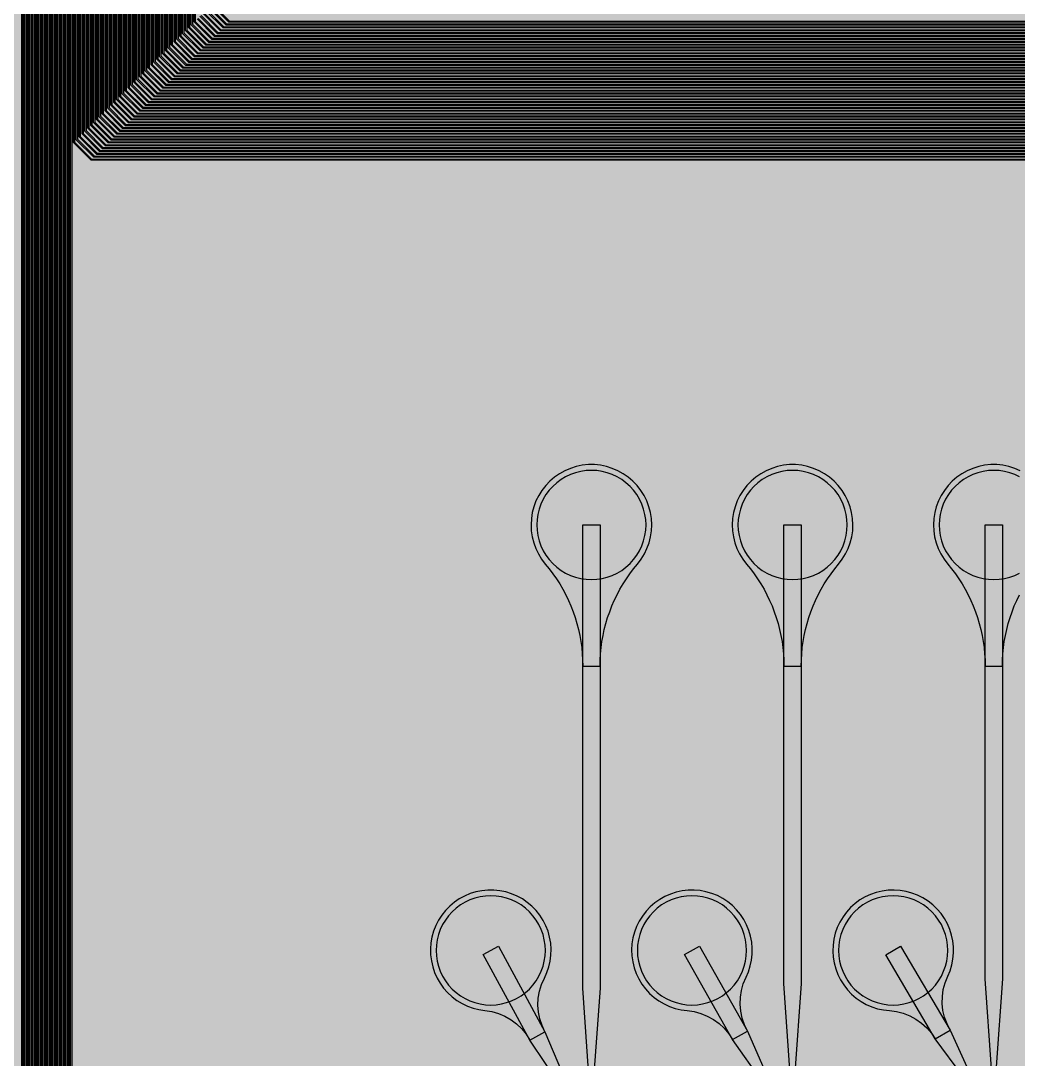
# Model space of a CAD drawing. Header units: metres. Extents: x -7220 to 10980, y -29667 to 1833.
# Drawn here: x 2750 to 4485, y -20972 to -19165 of the extents above; entities that cross this region are included whole.
import ezdxf

# ---------------------------------------------------------------- set-up
doc = ezdxf.new("R2010")
doc.units = ezdxf.units.M
for name, color, linetype in [('Metal1', 4, 'CONTINUOUS'), ('Polyimide', 7, 'CONTINUOUS'), ('Polyimide_Negative', 5, 'CONTINUOUS')]:
    doc.layers.add(name, color=color, linetype=linetype)

msp = doc.modelspace()

# ---------------------------------------------------------------- hatches: boundary and pattern name
at = {"layer": 'Polyimide'}
msp.add_hatch(color=7, dxfattribs=at).paths.add_polyline_path([(4099.4, -13861.6), (4142.6, -14152.8), (4214.2, -14438.4), (4313.4, -14715.5), (4439.2, -14981.7), (4590.6, -15234.2), (4766, -15470.7), (4963.7, -15688.8), (5181.8, -15886.5), (5418.3, -16061.9), (5670.8, -16213.3), (5936.9, -16339.1), (6214.1, -16438.3), (6499.7, -16509.9), (6790.9, -16553.1), (7085, -16567.5), (9980.4, -16567.5), (10058.8, -16571.4), (10136.4, -16582.9), (10212.6, -16601.9), (10286.5, -16628.4), (10357.5, -16662), (10424.8, -16702.3), (10487.9, -16749.1), (10546.1, -16801.8), (10598.8, -16860), (10645.6, -16923), (10685.9, -16990.4), (10719.5, -17061.4), (10745.9, -17135.3), (10765, -17211.4), (10776.5, -17289.1), (10780.4, -17367.5), (10780.4, -21957.3), (10741.6, -22012.9), (10706, -22070.6), (10673.6, -22130.1), (10644.5, -22191.4), (10618.9, -22254.2), (10596.8, -22318.2), (10578.3, -22383.5), (10563.4, -22449.6), (10552.2, -22516.5), (10544.7, -22583.8), (10541, -22651.5), (10541, -22719.3), (10544.7, -22787), (10552.2, -22854.4), (10563.4, -22921.2), (10578.3, -22987.4), (10596.8, -23052.6), (10618.9, -23116.7), (10644.5, -23179.5), (10673.6, -23240.7), (10706, -23300.3), (10741.6, -23357.9), (10780.4, -23413.5), (10780.4, -28667.5), (10776.5, -28745.9), (10765, -28823.6), (10745.9, -28899.7), (10719.5, -28973.6), (10685.9, -29044.6), (10645.6, -29112), (10598.8, -29175), (10546.1, -29233.2), (10487.9, -29285.9), (10424.8, -29332.7), (10357.5, -29373), (10286.5, -29406.6), (10212.6, -29433.1), (10136.4, -29452.1), (10058.8, -29463.6), (9980.4, -29467.5), (-6219.6, -29467.5), (-6298, -29463.6), (-6375.7, -29452.1), (-6451.9, -29433.1), (-6525.8, -29406.6), (-6596.7, -29373), (-6664.1, -29332.7), (-6727.1, -29285.9), (-6785.3, -29233.2), (-6838, -29175), (-6884.8, -29112), (-6925.2, -29044.6), (-6958.7, -28973.6), (-6985.2, -28899.7), (-7004.3, -28823.6), (-7015.8, -28745.9), (-7019.6, -28667.5), (-7019.6, -23426.3), (-6979.4, -23370.1), (-6942.3, -23311.6), (-6908.7, -23251.2), (-6878.5, -23189), (-6851.8, -23125.1), (-6828.8, -23059.9), (-6809.5, -22993.4), (-6794, -22926), (-6782.4, -22857.8), (-6774.6, -22789.1), (-6770.7, -22720), (-6770.7, -22650.8), (-6774.6, -22581.8), (-6782.4, -22513), (-6794, -22444.8), (-6809.5, -22377.4), (-6828.8, -22311), (-6851.8, -22245.7), (-6878.5, -22181.9), (-6908.7, -22119.7), (-6942.3, -22059.2), (-6979.4, -22000.8), (-7019.6, -21944.5), (-7019.6, -17367.5), (-7015.8, -17289.1), (-7004.3, -17211.4), (-6985.2, -17135.3), (-6958.7, -17061.4), (-6925.2, -16990.4), (-6884.8, -16923), (-6838, -16860), (-6785.3, -16801.8), (-6727.1, -16749.1), (-6664.1, -16702.3), (-6596.7, -16662), (-6525.8, -16628.4), (-6451.9, -16601.9), (-6375.7, -16582.9), (-6298, -16571.4), (-6219.6, -16567.5), (-3314, -16567.5), (-3019.9, -16553.1), (-2728.7, -16509.9), (-2443.1, -16438.3), (-2165.9, -16339.1), (-1899.8, -16213.3), (-1647.3, -16061.9), (-1410.8, -15886.5), (-1192.7, -15688.8), (-995, -15470.7), (-819.6, -15234.2), (-668.2, -14981.7), (-542.4, -14715.5), (-443.2, -14438.4), (-371.6, -14152.8), (-328.4, -13861.6), (-314, -13567.5), (-314, -13373.5), (-317.5, -13328.1), (-327.7, -13283.8), (-344.6, -13241.5), (-367.6, -13202.3), (-396.4, -13167), (-430.1, -13136.5), (-468, -13111.4), (-509.3, -13092.3), (-509.3, -13092.3), (-578.2, -13061.3), (-642.2, -13021.2), (-700.3, -12973), (-751.3, -12917.3), (-794.4, -12855.3), (-828.7, -12788.1), (-853.7, -12716.8), (-868.9, -12642.8), (-874, -12567.5), (-868.9, -12492.2), (-853.7, -12418.2), (-828.7, -12346.9), (-794.4, -12279.7), (-751.3, -12217.7), (-700.3, -12162), (-642.2, -12113.8), (-578.2, -12073.7), (-509.3, -12042.7), (-509.3, -12042.7), (-468, -12023.6), (-430.1, -11998.5), (-396.4, -11968), (-367.6, -11932.7), (-344.6, -11893.5), (-327.7, -11851.2), (-317.5, -11806.9), (-314, -11761.5), (-314, -11074.3), (-317.5, -11028.9), (-327.7, -10984.6), (-344.6, -10942.4), (-367.6, -10903.1), (-396.4, -10867.8), (-430.1, -10837.3), (-468, -10812.2), (-509.3, -10793.2), (-509.3, -10793.2), (-578.2, -10762.1), (-642.2, -10722.1), (-700.3, -10673.8), (-751.3, -10618.1), (-794.4, -10556.1), (-828.7, -10488.9), (-853.7, -10417.6), (-868.9, -10343.7), (-874, -10268.3), (-868.9, -10193), (-853.7, -10119), (-828.7, -10047.8), (-794.4, -9980.5), (-751.3, -9918.5), (-700.3, -9862.9), (-642.2, -9814.6), (-578.2, -9774.6), (-509.3, -9743.5), (-509.3, -9743.5), (-468, -9724.5), (-430.1, -9699.4), (-396.4, -9668.8), (-367.6, -9633.5), (-344.6, -9594.3), (-327.7, -9552), (-317.5, -9507.7), (-314, -9462.4), (-314, -8775.1), (-317.5, -8729.8), (-327.7, -8685.5), (-344.6, -8643.2), (-367.6, -8604), (-396.4, -8568.7), (-430.1, -8538.1), (-468, -8513), (-509.3, -8494), (-509.3, -8494), (-578.2, -8462.9), (-642.2, -8422.9), (-700.3, -8374.6), (-751.3, -8319), (-794.4, -8257), (-828.7, -8189.7), (-853.7, -8118.5), (-868.9, -8044.5), (-874, -7969.2), (-868.9, -7893.8), (-853.7, -7819.9), (-828.7, -7748.6), (-794.4, -7681.4), (-751.3, -7619.4), (-700.3, -7563.7), (-642.2, -7515.4), (-578.2, -7475.4), (-509.3, -7444.3), (-509.3, -7444.3), (-468, -7425.3), (-430.1, -7400.2), (-396.4, -7369.7), (-367.6, -7334.4), (-344.6, -7295.1), (-327.7, -7252.9), (-317.5, -7208.6), (-314, -7163.2), (-314, -6476), (-317.5, -6430.6), (-327.7, -6386.3), (-344.6, -6344), (-367.6, -6304.8), (-396.4, -6269.5), (-430.1, -6239), (-468, -6213.9), (-509.3, -6194.8), (-509.3, -6194.8), (-578.2, -6163.8), (-642.2, -6123.7), (-700.3, -6075.5), (-751.3, -6019.8), (-794.4, -5957.8), (-828.7, -5890.6), (-853.7, -5819.3), (-868.9, -5745.3), (-874, -5670), (-868.9, -5594.7), (-853.7, -5520.7), (-828.7, -5449.4), (-794.4, -5382.2), (-751.3, -5320.2), (-700.3, -5264.5), (-642.2, -5216.3), (-578.2, -5176.2), (-509.3, -5145.2), (-509.3, -5145.2), (-468, -5126.1), (-430.1, -5101), (-396.4, -5070.5), (-367.6, -5035.2), (-344.6, -4996), (-327.7, -4953.7), (-317.5, -4909.4), (-314, -4864), (-314, 380), (-314, 1532.5), (-269, 1532.5), (-268.8, 1525.6), (-268.1, 1518.8), (-267, 1512), (-265.4, 1505.3), (-263.4, 1498.7), (-261, 1492.3), (-258.2, 1486.1), (-254.9, 1480), (-251.3, 1474.2), (-247.3, 1468.6), (-242.9, 1463.3), (-238.2, 1458.3), (-233.2, 1453.6), (-227.9, 1449.2), (-222.3, 1445.2), (-216.5, 1441.6), (-210.4, 1438.3), (-204.2, 1435.5), (-197.8, 1433.1), (-191.2, 1431.1), (-184.5, 1429.5), (-177.7, 1428.4), (-170.9, 1427.7), (-164, 1427.5), (-157.1, 1427.7), (-150.3, 1428.4), (-143.5, 1429.5), (-136.8, 1431.1), (-130.2, 1433.1), (-123.8, 1435.5), (-117.6, 1438.3), (-111.5, 1441.6), (-105.7, 1445.2), (-100.1, 1449.2), (-94.8, 1453.6), (-89.8, 1458.3), (-85.1, 1463.3), (-80.7, 1468.6), (-76.7, 1474.2), (-73.1, 1480), (-69.8, 1486.1), (-67, 1492.3), (-64.6, 1498.7), (-62.6, 1505.3), (-61, 1512), (-59.9, 1518.8), (-59.2, 1525.6), (-59, 1532.5), (1786, 1532.5), (3835, 1532.5), (3835.2, 1539), (3835.9, 1545.6), (3836.9, 1552), (3838.4, 1558.4), (3840.3, 1564.6), (3842.6, 1570.8), (3845.3, 1576.7), (3848.4, 1582.5), (3851.9, 1588.1), (3855.7, 1593.4), (3859.8, 1598.4), (3864.3, 1603.2), (3869.1, 1607.7), (3874.1, 1611.8), (3879.4, 1615.6), (3885, 1619.1), (3890.8, 1622.2), (3896.7, 1624.9), (3902.9, 1627.2), (3909.1, 1629.1), (3915.5, 1630.6), (3921.9, 1631.6), (3928.5, 1632.3), (3935, 1632.5), (3941.5, 1632.3), (3948.1, 1631.6), (3954.5, 1630.6), (3960.9, 1629.1), (3967.1, 1627.2), (3973.3, 1624.9), (3979.2, 1622.2), (3985, 1619.1), (3990.6, 1615.6), (3995.9, 1611.8), (4000.9, 1607.7), (4005.7, 1603.2), (4010.2, 1598.4), (4014.3, 1593.4), (4018.1, 1588.1), (4021.6, 1582.5), (4024.7, 1576.7), (4027.4, 1570.8), (4029.7, 1564.6), (4031.6, 1558.4), (4033.1, 1552), (4034.1, 1545.6), (4034.8, 1539), (4035, 1532.5), (4085, 1532.5), (4085, 380), (4085, 330), (4085, -4864), (4088.5, -4909.4), (4098.7, -4953.7), (4115.6, -4996), (4138.6, -5035.2), (4167.4, -5070.5), (4201.1, -5101), (4239, -5126.1), (4280.3, -5145.2), (4280.3, -5145.2), (4349.2, -5176.2), (4413.2, -5216.3), (4471.3, -5264.5), (4522.3, -5320.2), (4565.4, -5382.2), (4599.7, -5449.4), (4624.7, -5520.7), (4639.9, -5594.7), (4645, -5670), (4639.9, -5745.3), (4624.7, -5819.3), (4599.7, -5890.6), (4565.4, -5957.8), (4522.3, -6019.8), (4471.3, -6075.5), (4413.2, -6123.7), (4349.2, -6163.8), (4280.3, -6194.8), (4239, -6213.9), (4201.1, -6239), (4167.4, -6269.5), (4138.6, -6304.8), (4115.6, -6344), (4098.7, -6386.3), (4088.5, -6430.6), (4085, -6476), (4085, -13567.5), (4099.4, -13861.6)])

# ---------------------------------------------------------------- linework, layer by layer
at = {"layer": 'Metal1'}
for points in [[(9493.9, -17916.6), (9493.9, -19377.4), (9463.3, -19408), (2872.5, -19408), (2841.9, -19377.4), (2841.9, -18191.7)], [(2843.9, -18191.7), (2843.9, -19376.6), (2873.3, -19406), (9462.5, -19406), (9491.9, -19376.6), (9491.9, -17917.4)], [(9488.9, -17921.6), (9488.9, -19372.4), (9458.3, -19403), (2877.5, -19403), (2846.9, -19372.4), (2846.9, -18191.7)], [(2848.9, -18191.7), (2848.9, -19371.6), (2878.3, -19401), (9457.5, -19401), (9486.9, -19371.6), (9486.9, -17922.4)], [(9483.9, -17926.6), (9483.9, -19367.4), (9453.3, -19398), (2882.5, -19398), (2851.9, -19367.4), (2851.9, -18191.7)], [(2853.9, -18191.7), (2853.9, -19366.6), (2883.3, -19396), (9452.5, -19396), (9481.9, -19366.6), (9481.9, -17927.4)], [(9478.9, -17931.6), (9478.9, -19362.4), (9448.3, -19393), (2887.5, -19393), (2856.9, -19362.4), (2856.9, -18191.7)], [(2858.9, -18191.7), (2858.9, -19361.6), (2888.3, -19391), (9447.5, -19391), (9476.9, -19361.6), (9476.9, -17932.4)], [(9473.9, -17936.6), (9473.9, -19357.4), (9443.3, -19388), (2892.5, -19388), (2861.9, -19357.4), (2861.9, -18191.7)], [(2863.9, -18191.7), (2863.9, -19356.6), (2893.3, -19386), (9442.5, -19386), (9471.9, -19356.6), (9471.9, -17937.4)], [(9468.9, -17941.6), (9468.9, -19352.4), (9438.3, -19383), (2897.5, -19383), (2866.9, -19352.4), (2866.9, -18191.7)], [(2868.9, -18191.7), (2868.9, -19351.6), (2898.3, -19381), (9437.5, -19381), (9466.9, -19351.6), (9466.9, -17942.4)], [(9463.9, -17946.6), (9463.9, -19347.4), (9433.3, -19378), (2902.5, -19378), (2871.9, -19347.4), (2871.9, -18191.7)], [(2873.9, -18191.7), (2873.9, -19346.6), (2903.3, -19376), (9432.5, -19376), (9461.9, -19346.6), (9461.9, -17947.4)], [(9458.9, -17951.6), (9458.9, -19342.4), (9428.3, -19373), (2907.5, -19373), (2876.9, -19342.4), (2876.9, -18191.7)], [(2878.9, -18191.7), (2878.9, -19341.6), (2908.3, -19371), (9427.5, -19371), (9456.9, -19341.6), (9456.9, -17952.4)], [(9453.9, -17956.6), (9453.9, -19337.4), (9423.3, -19368), (2912.5, -19368), (2881.9, -19337.4), (2881.9, -18191.7)], [(2883.9, -18191.7), (2883.9, -19336.6), (2913.3, -19366), (9422.5, -19366), (9451.9, -19336.6), (9451.9, -17957.4)], [(9448.9, -17961.6), (9448.9, -19332.4), (9418.3, -19363), (2917.5, -19363), (2886.9, -19332.4), (2886.9, -18191.7)], [(2888.9, -18191.7), (2888.9, -19331.6), (2918.3, -19361), (9417.5, -19361), (9446.9, -19331.6), (9446.9, -17962.4)], [(9443.9, -17966.6), (9443.9, -19327.4), (9413.3, -19358), (2922.5, -19358), (2891.9, -19327.4), (2891.9, -18191.7)], [(2893.9, -18191.7), (2893.9, -19326.6), (2923.3, -19356), (9412.5, -19356), (9441.9, -19326.6), (9441.9, -17967.4)], [(9438.9, -17971.6), (9438.9, -19322.4), (9408.3, -19353), (2927.5, -19353), (2896.9, -19322.4), (2896.9, -18191.7)], [(2898.9, -18191.7), (2898.9, -19321.6), (2928.3, -19351), (9407.5, -19351), (9436.9, -19321.6), (9436.9, -17972.4)], [(9433.9, -17976.6), (9433.9, -19317.4), (9403.3, -19348), (2932.5, -19348), (2901.9, -19317.4), (2901.9, -18191.7)], [(2903.9, -18191.7), (2903.9, -19316.6), (2933.3, -19346), (9402.5, -19346), (9431.9, -19316.6), (9431.9, -17977.4)], [(9428.9, -17981.6), (9428.9, -19312.4), (9398.3, -19343), (2937.5, -19343), (2906.9, -19312.4), (2906.9, -18191.7)], [(2908.9, -18191.7), (2908.9, -19311.6), (2938.3, -19341), (9397.5, -19341), (9426.9, -19311.6), (9426.9, -17982.4)], [(9423.9, -17986.6), (9423.9, -19307.4), (9393.3, -19338), (2942.5, -19338), (2911.9, -19307.4), (2911.9, -18191.7)], [(2913.9, -18191.7), (2913.9, -19306.6), (2943.3, -19336), (9392.5, -19336), (9421.9, -19306.6), (9421.9, -17987.4)], [(9418.9, -17991.6), (9418.9, -19302.4), (9388.3, -19333), (2947.5, -19333), (2916.9, -19302.4), (2916.9, -18191.7)], [(2918.9, -18191.7), (2918.9, -19301.6), (2948.3, -19331), (9387.5, -19331), (9416.9, -19301.6), (9416.9, -17992.4)], [(9413.9, -17996.6), (9413.9, -19297.4), (9383.3, -19328), (2952.5, -19328), (2921.9, -19297.4), (2921.9, -18191.7)], [(2923.9, -18191.7), (2923.9, -19296.6), (2953.3, -19326), (9382.5, -19326), (9411.9, -19296.6), (9411.9, -17997.4)], [(9408.9, -18001.6), (9408.9, -19292.4), (9378.3, -19323), (2957.5, -19323), (2926.9, -19292.4), (2926.9, -18191.7)], [(2928.9, -18191.7), (2928.9, -19291.6), (2958.3, -19321), (9377.5, -19321), (9406.9, -19291.6), (9406.9, -18002.4)], [(9403.9, -18006.6), (9403.9, -19287.4), (9373.3, -19318), (2962.5, -19318), (2931.9, -19287.4), (2931.9, -18191.7)], [(2933.9, -18191.7), (2933.9, -19286.6), (2963.3, -19316), (9372.5, -19316), (9401.9, -19286.6), (9401.9, -18007.4)], [(9398.9, -18011.6), (9398.9, -19282.4), (9368.3, -19313), (2967.5, -19313), (2936.9, -19282.4), (2936.9, -18191.7)], [(2938.9, -18191.7), (2938.9, -19281.6), (2968.3, -19311), (9367.5, -19311), (9396.9, -19281.6), (9396.9, -18012.4)], [(9393.9, -18016.6), (9393.9, -19277.4), (9363.3, -19308), (2972.5, -19308), (2941.9, -19277.4), (2941.9, -18191.7)], [(2943.9, -18191.7), (2943.9, -19276.6), (2973.3, -19306), (9362.5, -19306), (9391.9, -19276.6), (9391.9, -18017.4)], [(9388.9, -18021.6), (9388.9, -19272.4), (9358.3, -19303), (2977.5, -19303), (2946.9, -19272.4), (2946.9, -18191.7)], [(2948.9, -18191.7), (2948.9, -19271.6), (2978.3, -19301), (9357.5, -19301), (9386.9, -19271.6), (9386.9, -18022.4)], [(9383.9, -18026.6), (9383.9, -19267.4), (9353.3, -19298), (2982.5, -19298), (2951.9, -19267.4), (2951.9, -18191.7)], [(2953.9, -18191.7), (2953.9, -19266.6), (2983.3, -19296), (9352.5, -19296), (9381.9, -19266.6), (9381.9, -18027.4)], [(9378.9, -18031.6), (9378.9, -19262.4), (9348.3, -19293), (2987.5, -19293), (2956.9, -19262.4), (2956.9, -18191.7)], [(2958.9, -18191.7), (2958.9, -19261.6), (2988.3, -19291), (9347.5, -19291), (9376.9, -19261.6), (9376.9, -18032.4)], [(9373.9, -18036.6), (9373.9, -19257.4), (9343.3, -19288), (2992.5, -19288), (2961.9, -19257.4), (2961.9, -18191.7)], [(2963.9, -18191.7), (2963.9, -19256.6), (2993.3, -19286), (9342.5, -19286), (9371.9, -19256.6), (9371.9, -18037.4)], [(9368.9, -18041.6), (9368.9, -19252.4), (9338.3, -19283), (2997.5, -19283), (2966.9, -19252.4), (2966.9, -18191.7)], [(2968.9, -18191.7), (2968.9, -19251.6), (2998.3, -19281), (9337.5, -19281), (9366.9, -19251.6), (9366.9, -18042.4)], [(9363.9, -18046.6), (9363.9, -19247.4), (9333.3, -19278), (3002.5, -19278), (2971.9, -19247.4), (2971.9, -18191.7)], [(2973.9, -18191.7), (2973.9, -19246.6), (3003.3, -19276), (9332.5, -19276), (9361.9, -19246.6), (9361.9, -18047.4)], [(9358.9, -18051.6), (9358.9, -19242.4), (9328.3, -19273), (3007.5, -19273), (2976.9, -19242.4), (2976.9, -18191.7)], [(2978.9, -18191.7), (2978.9, -19241.6), (3008.3, -19271), (9327.5, -19271), (9356.9, -19241.6), (9356.9, -18052.4)], [(9353.9, -18056.6), (9353.9, -19237.4), (9323.3, -19268), (3012.5, -19268), (2981.9, -19237.4), (2981.9, -18191.7)], [(2983.9, -18191.7), (2983.9, -19236.6), (3013.3, -19266), (9322.5, -19266), (9351.9, -19236.6), (9351.9, -18057.4)], [(9348.9, -18061.6), (9348.9, -19232.4), (9318.3, -19263), (3017.5, -19263), (2986.9, -19232.4), (2986.9, -18191.7)], [(2988.9, -18191.7), (2988.9, -19231.6), (3018.3, -19261), (9317.5, -19261), (9346.9, -19231.6), (9346.9, -18062.4)], [(9343.9, -18066.6), (9343.9, -19227.4), (9313.3, -19258), (3022.5, -19258), (2991.9, -19227.4), (2991.9, -18191.7)], [(2993.9, -18191.7), (2993.9, -19226.6), (3023.3, -19256), (9312.5, -19256), (9341.9, -19226.6), (9341.9, -18067.4)], [(9338.9, -18071.6), (9338.9, -19222.4), (9308.3, -19253), (3027.5, -19253), (2996.9, -19222.4), (2996.9, -18191.7)], [(2998.9, -18191.7), (2998.9, -19221.6), (3028.3, -19251), (9307.5, -19251), (9336.9, -19221.6), (9336.9, -18072.4)], [(2653.9, -18191.7), (2653.9, -22246.6), (2683.3, -22276), (9332.5, -22276), (9361.9, -22246.6), (9361.9, -21047.4), (9332.5, -21018), (4472.5, -21018), (4438.9, -20988.7), (4427.9, -20832), (4427.9, -20042.5), (4457.9, -20042.5), (4457.9, -20832), (4446.9, -20985.3), (4473.3, -21016), (9333.3, -21016), (9363.9, -21046.6), (9363.9, -22247.4), (9333.3, -22278), (2682.5, -22278), (2651.9, -22247.4), (2651.9, -18191.7)], [(2658.9, -18191.7), (2658.9, -22241.6), (2688.3, -22271), (9327.5, -22271), (9356.9, -22241.6), (9356.9, -21052.4), (9327.5, -21023), (4438.8, -21023), (4389.1, -21001), (4341.1, -20936.3), (4255, -20790.1), (4280.8, -20774.9), (4367, -20921.1), (4398.6, -20991.3), (4439.4, -21021), (9328.3, -21021), (9358.9, -21051.6), (9358.9, -22242.4), (9328.3, -22273), (2687.5, -22273), (2656.9, -22242.4), (2656.9, -18191.7)], [(2663.9, -18191.7), (2663.9, -22236.6), (2693.3, -22266), (9322.5, -22266), (9351.9, -22236.6), (9351.9, -21057.4), (9322.5, -21028), (4122.5, -21028), (4088.9, -20998.6), (4077.9, -20840), (4077.9, -20042.5), (4107.9, -20042.5), (4107.9, -20840), (4096.9, -20995.4), (4123.3, -21026), (9323.3, -21026), (9353.9, -21056.6), (9353.9, -22237.4), (9323.3, -22268), (2692.5, -22268), (2661.9, -22237.4), (2661.9, -18191.7)], [(2668.9, -18191.7), (2668.9, -22231.6), (2698.3, -22261), (9317.5, -22261), (9346.9, -22231.6), (9346.9, -21062.4), (9317.5, -21033), (4088.8, -21033), (4039.7, -21010.4), (3988.4, -20937.6), (3904.8, -20789.9), (3930.9, -20775.1), (4014.5, -20922.8), (4048.9, -21001.4), (4089.4, -21031), (9318.3, -21031), (9348.9, -21061.6), (9348.9, -22232.4), (9318.3, -22263), (2697.5, -22263), (2666.9, -22232.4), (2666.9, -18191.7)], [(2673.9, -18191.7), (2673.9, -22226.6), (2703.3, -22256), (9312.5, -22256), (9341.9, -22226.6), (9341.9, -21067.4), (9312.5, -21038), (3772.5, -21038), (3738.9, -21008.6), (3727.9, -20848), (3727.9, -20042.5), (3757.9, -20042.5), (3757.9, -20848), (3746.8, -21005.4), (3773.3, -21036), (9313.3, -21036), (9343.9, -21066.6), (9343.9, -22227.4), (9313.3, -22258), (2702.5, -22258), (2671.9, -22227.4), (2671.9, -18191.7)], [(2678.9, -18191.7), (2678.9, -22221.6), (2708.3, -22251), (9307.5, -22251), (9336.9, -22221.6), (9336.9, -21072.4), (9307.5, -21043), (3738.8, -21043), (3690.3, -21019.9), (3635.8, -20938.7), (3554.7, -20789.7), (3581.1, -20775.3), (3662.2, -20924.4), (3699.2, -21011.4), (3739.4, -21041), (9308.3, -21041), (9338.9, -21071.6), (9338.9, -22222.4), (9308.3, -22253), (2707.5, -22253), (2676.9, -22222.4), (2676.9, -18191.7)], [(2753.9, -18191.7), (2753.9, -22146.6), (2783.3, -22176), (6512.5, -22176), (6539, -22145.4), (6527.9, -21982), (6527.9, -21152.5), (6557.9, -21152.5), (6557.9, -21982), (6546.7, -22148.6), (6513.3, -22178), (2782.5, -22178), (2751.9, -22147.4), (2751.9, -18191.7)], [(2758.9, -18191.7), (2758.9, -22141.6), (2788.3, -22171), (6478.5, -22171), (6490.9, -22145), (6431, -22050.7), (6354.5, -21899.3), (6381.3, -21885.7), (6457.8, -22037.2), (6500.2, -22145.4), (6479.6, -22173), (2787.5, -22173), (2756.9, -22142.4), (2756.9, -18191.7)], [(2763.9, -18191.7), (2763.9, -22136.6), (2793.3, -22166), (6162.5, -22166), (6189, -22135.4), (6177.9, -21974), (6177.9, -21152.5), (6207.9, -21152.5), (6207.9, -21974), (6196.8, -22138.6), (6163.3, -22168), (2792.5, -22168), (2761.9, -22137.4), (2761.9, -18191.7)], [(2768.9, -18191.7), (2768.9, -22131.6), (2798.3, -22161), (6128.5, -22161), (6140.3, -22135.3), (6083.4, -22049.8), (6004.6, -21899.5), (6031.2, -21885.5), (6109.9, -22035.9), (6150, -22135.6), (6129.7, -22163), (2797.5, -22163), (2766.9, -22132.4), (2766.9, -18191.7)], [(2773.9, -18191.7), (2773.9, -22126.6), (2803.3, -22156), (5812.5, -22156), (5839, -22125.4), (5827.9, -21966), (5827.9, -21152.5), (5857.9, -21152.5), (5857.9, -21966), (5846.8, -22128.6), (5813.3, -22158), (2802.5, -22158), (2771.9, -22127.4), (2771.9, -18191.7)], [(2778.9, -18191.7), (2778.9, -22121.6), (2808.3, -22151), (5778.5, -22151), (5789.7, -22125.6), (5735.8, -22048.7), (5654.7, -21899.7), (5681.1, -21885.3), (5762.2, -22034.4), (5799.8, -22125.7), (5779.7, -22153), (2807.5, -22153), (2776.9, -22122.4), (2776.9, -18191.7)], [(2783.9, -18191.7), (2783.9, -22116.6), (2813.3, -22146), (5462.5, -22146), (5488.9, -22115.4), (5477.9, -21958), (5477.9, -21152.5), (5507.9, -21152.5), (5507.9, -21958), (5496.8, -22118.6), (5463.3, -22148), (2812.5, -22148), (2781.9, -22117.4), (2781.9, -18191.7)], [(2788.9, -18191.7), (2788.9, -22111.6), (2818.3, -22141), (5428.5, -22141), (5439, -22115.9), (5388.4, -22047.6), (5304.8, -21899.9), (5330.9, -21885.1), (5414.5, -22032.8), (5449.6, -22115.9), (5429.7, -22143), (2817.5, -22143), (2786.9, -22112.4), (2786.9, -18191.7)], [(2793.9, -18191.7), (2793.9, -22106.6), (2823.3, -22136), (5112.5, -22136), (5138.9, -22105.4), (5127.9, -21950), (5127.9, -21152.5), (5157.9, -21152.5), (5157.9, -21950), (5146.9, -22108.6), (5113.3, -22138), (2822.5, -22138), (2791.9, -22107.4), (2791.9, -18191.7)], [(2798.9, -18191.7), (2798.9, -22101.6), (2828.3, -22131), (5078.5, -22131), (5088.2, -22106.2), (5041.1, -22046.3), (4955, -21900.1), (4980.8, -21884.9), (5067, -22031.1), (5099.5, -22106.1), (5079.7, -22133), (2827.5, -22133), (2796.9, -22102.4), (2796.9, -18191.7)], [(2803.9, -18191.7), (2803.9, -22096.6), (2833.3, -22126), (4762.5, -22126), (4788.9, -22095.3), (4777.9, -21942), (4777.9, -21152.5), (4807.9, -21152.5), (4807.9, -21942), (4796.9, -22098.7), (4763.3, -22128), (2832.5, -22128), (2801.9, -22097.4), (2801.9, -18191.7)], [(2808.9, -18191.7), (2808.9, -22091.6), (2838.3, -22121), (4728.5, -22121), (4737.4, -22096.6), (4694, -22044.9), (4605.1, -21900.4), (4630.7, -21884.6), (4719.6, -22029.2), (4749.3, -22096.3), (4729.7, -22123), (2837.5, -22123), (2806.9, -22092.4), (2806.9, -18191.7)], [(2813.9, -18191.7), (2813.9, -22086.6), (2843.3, -22116), (4412.5, -22116), (4438.8, -22085.3), (4427.9, -21934), (4427.9, -21152.5), (4457.9, -21152.5), (4457.9, -21934), (4446.9, -22088.7), (4413.3, -22118), (2842.5, -22118), (2811.9, -22087.4), (2811.9, -18191.7)], [(2818.9, -18191.7), (2818.9, -22081.6), (2848.3, -22111), (4378.5, -22111), (4386.5, -22087), (4347.1, -22043.3), (4255.3, -21900.6), (4280.5, -21884.4), (4372.3, -22027.1), (4399.2, -22086.5), (4379.7, -22113), (2847.5, -22113), (2816.9, -22082.4), (2816.9, -18191.7)], [(2823.9, -18191.7), (2823.9, -22076.6), (2853.3, -22106), (4062.5, -22106), (4088.8, -22075.3), (4077.9, -21926), (4077.9, -21152.5), (4107.9, -21152.5), (4107.9, -21926), (4096.9, -22078.7), (4063.3, -22108), (2852.5, -22108), (2821.9, -22077.4), (2821.9, -18191.7)], [(2828.9, -18191.7), (2828.9, -22071.6), (2858.3, -22101), (4028.5, -22101), (4035.5, -22077.5), (4000.3, -22041.6), (3905.4, -21900.9), (3930.3, -21884.1), (4025.2, -22024.8), (4049.2, -22076.8), (4029.7, -22103), (2857.5, -22103), (2826.9, -22072.4), (2826.9, -18191.7)], [(2833.9, -18191.7), (2833.9, -22066.6), (2863.3, -22096), (3712.5, -22096), (3738.8, -22065.3), (3727.9, -21918), (3727.9, -21152.5), (3757.9, -21152.5), (3757.9, -21918), (3747, -22068.7), (3713.3, -22098), (2862.5, -22098), (2831.9, -22067.4), (2831.9, -18191.7)], [(2838.9, -18191.7), (2838.9, -22061.6), (2868.3, -22091), (3678.5, -22091), (3684.4, -22068), (3653.7, -22039.7), (3555.6, -21901.2), (3580.1, -21883.8), (3678.2, -22022.4), (3699.2, -22067), (3679.7, -22093), (2867.5, -22093), (2836.9, -22062.4), (2836.9, -18191.7)], [(9007.9, -19038), (8996.6, -19218.5), (8963.3, -19248), (3032.5, -19248), (3001.9, -19217.4), (3001.9, -18191.7)], [(3003.9, -18191.7), (3003.9, -19216.6), (3033.3, -19246), (8962.5, -19246), (8989.2, -19215.5), (8977.9, -19038)], [(8903.1, -19063.3), (8951.8, -19214.6), (8929.6, -19243), (3037.5, -19243), (3006.9, -19212.4), (3006.9, -18191.7)], [(3008.9, -18191.7), (3008.9, -19211.6), (3038.3, -19241), (8928.6, -19241), (8943.9, -19213.8), (8875.2, -19074.5)], [(8657.9, -19030), (8646.6, -19208.5), (8613.3, -19238), (3042.5, -19238), (3011.9, -19207.4), (3011.9, -18191.7)], [(3013.9, -18191.7), (3013.9, -19206.6), (3043.3, -19236), (8612.5, -19236), (8639.2, -19205.5), (8627.9, -19030)], [(8553, -19058), (8601.5, -19204.7), (8579.6, -19233), (3047.5, -19233), (3016.9, -19202.4), (3016.9, -18191.7)], [(3018.9, -18191.7), (3018.9, -19201.6), (3048.3, -19231), (8578.6, -19231), (8593.6, -19203.9), (8525.3, -19069.5)], [(8307.9, -19022), (8296.6, -19198.5), (8263.3, -19228), (3052.5, -19228), (3021.9, -19197.4), (3021.9, -18191.7)], [(3023.9, -18191.7), (3023.9, -19196.6), (3053.3, -19226), (8262.5, -19226), (8289.1, -19195.5), (8277.9, -19022)], [(8202.9, -19052.7), (8251.3, -19194.8), (8229.6, -19223), (3057.5, -19223), (3026.9, -19192.4), (3026.9, -18191.7)], [(3028.9, -18191.7), (3028.9, -19191.6), (3058.3, -19221), (8228.5, -19221), (8243.2, -19194.1), (8175.3, -19064.6)], [(7957.9, -19014), (7946.6, -19188.6), (7913.3, -19218), (3062.5, -19218), (3031.9, -19187.4), (3031.9, -18191.7)], [(3033.9, -18191.7), (3033.9, -19186.6), (3063.3, -19216), (7912.5, -19216), (7939.1, -19185.4), (7927.9, -19014)], [(7852.8, -19047.4), (7901, -19184.9), (7879.6, -19213), (3067.5, -19213), (3036.9, -19182.4), (3036.9, -18191.7)], [(3038.9, -18191.7), (3038.9, -19181.6), (3068.3, -19211), (7878.5, -19211), (7892.9, -19184.2), (7825.3, -19059.6)], [(7607.9, -19006), (7596.7, -19178.6), (7563.3, -19208), (3072.5, -19208), (3041.9, -19177.4), (3041.9, -18191.7)], [(3043.9, -18191.7), (3043.9, -19176.6), (3073.3, -19206), (7562.5, -19206), (7589.1, -19175.4), (7577.9, -19006)], [(7502.6, -19042.1), (7550.8, -19175), (7529.6, -19203), (3077.5, -19203), (3046.9, -19172.4), (3046.9, -18191.7)], [(3048.9, -18191.7), (3048.9, -19171.6), (3078.3, -19201), (7528.5, -19201), (7542.5, -19174.4), (7475.3, -19054.6)], [(7257.9, -18998), (7246.7, -19168.6), (7213.3, -19198), (3082.5, -19198), (3051.9, -19167.4), (3051.9, -18191.7)], [(3053.9, -18191.7), (3053.9, -19166.6), (3083.3, -19196), (7212.5, -19196), (7239.1, -19165.4)], [(3073.9, -19146.6), (3103.3, -19176), (6512.5, -19176), (6539, -19145.4)], [(6500.2, -19145.4), (6479.6, -19173), (3107.5, -19173), (3076.9, -19142.4)], [(3078.9, -19141.6), (3108.3, -19171), (6478.5, -19171), (6490.9, -19145)], [(6196.8, -19138.6), (6163.3, -19168), (3112.5, -19168), (3081.9, -19137.4)], [(3083.9, -19136.6), (3113.3, -19166), (6162.5, -19166), (6189, -19135.4)], [(7200.6, -19165.1), (7179.6, -19193), (3087.5, -19193), (3056.9, -19162.4)], [(3058.9, -19161.6), (3088.3, -19191), (7178.5, -19191), (7192, -19164.6)], [(6896.7, -19158.6), (6863.3, -19188), (3092.5, -19188), (3061.9, -19157.4)], [(3063.9, -19156.6), (3093.3, -19186), (6862.5, -19186), (6889, -19155.4)], [(6850.4, -19155.3), (6829.6, -19183), (3097.5, -19183), (3066.9, -19152.4)], [(3068.9, -19151.6), (3098.3, -19181), (6828.5, -19181), (6841.5, -19154.8)], [(6546.7, -19148.6), (6513.3, -19178), (3102.5, -19178), (3071.9, -19147.4)], [(4489, -19948.2), (4479.2, -19944), (4469.1, -19940.8), (4458.7, -19938.7), (4448.2, -19937.6), (4437.6, -19937.6), (4427, -19938.7), (4416.6, -19940.8), (4406.5, -19944), (4396.8, -19948.2), (4387.5, -19953.3), (4378.8, -19959.3), (4370.7, -19966.2), (4363.4, -19973.9), (4356.9, -19982.3), (4351.2, -19991.3), (4346.5, -20000.8), (4342.8, -20010.7), (4340.1, -20020.9), (4338.5, -20031.4), (4337.9, -20042), (4338.4, -20052.6), (4339.9, -20063.1), (4342.5, -20073.4), (4346.1, -20083.3), (4350.8, -20092.9), (4356.3, -20101.9), (4362.7, -20110.4), (4369.5, -20118.7), (4376, -20127.3), (4382.1, -20136.1), (4387.8, -20145.1), (4393.2, -20154.4), (4398.3, -20163.9), (4402.9, -20173.6), (4407.2, -20183.4), (4411.1, -20193.4), (4414.6, -20203.6), (4417.7, -20213.9), (4420.4, -20224.2), (4422.7, -20234.7), (4424.5, -20245.3), (4426, -20255.9), (4427, -20266.6), (4427.7, -20277.3), (4427.9, -20288.1), (4457.9, -20288.1), (4457.9, -20288.1), (4458.1, -20277.3), (4458.7, -20266.6), (4459.8, -20255.9), (4461.2, -20245.3), (4463.1, -20234.7), (4465.4, -20224.2), (4468.1, -20213.9), (4471.2, -20203.6), (4474.7, -20193.4), (4478.6, -20183.4), (4482.8, -20173.6), (4487.5, -20163.9)]]:
    msp.add_lwpolyline(points, dxfattribs=at)
for points in [[(3757.9, -20288.1), (3758.1, -20277.3), (3758.7, -20266.6), (3759.8, -20255.9), (3761.2, -20245.3), (3763.1, -20234.7), (3765.4, -20224.2), (3768.1, -20213.9), (3771.2, -20203.6), (3774.7, -20193.4), (3778.6, -20183.4), (3782.8, -20173.6), (3787.5, -20163.9), (3792.5, -20154.4), (3797.9, -20145.1), (3803.7, -20136.1), (3809.8, -20127.3), (3816.2, -20118.7), (3823, -20110.4), (3829.4, -20101.9), (3835, -20092.9), (3839.6, -20083.3), (3843.2, -20073.4), (3845.8, -20063.1), (3847.4, -20052.6), (3847.9, -20042), (3847.3, -20031.4), (3845.6, -20020.9), (3842.9, -20010.7), (3839.2, -20000.8), (3834.5, -19991.3), (3828.9, -19982.3), (3822.4, -19973.9), (3815, -19966.2), (3807, -19959.3), (3798.3, -19953.3), (3789, -19948.2), (3779.2, -19944), (3769.1, -19940.8), (3758.7, -19938.7), (3748.2, -19937.6), (3737.6, -19937.6), (3727, -19938.7), (3716.6, -19940.8), (3706.5, -19944), (3696.8, -19948.2), (3687.5, -19953.3), (3678.8, -19959.3), (3670.7, -19966.2), (3663.4, -19973.9), (3656.9, -19982.3), (3651.2, -19991.3), (3646.5, -20000.8), (3642.8, -20010.7), (3640.1, -20020.9), (3638.5, -20031.4), (3637.9, -20042), (3638.4, -20052.6), (3639.9, -20063.1), (3642.5, -20073.4), (3646.1, -20083.3), (3650.8, -20092.9), (3656.3, -20101.9), (3662.7, -20110.4), (3669.5, -20118.7), (3676, -20127.3), (3682.1, -20136.1), (3687.8, -20145.1), (3693.2, -20154.4), (3698.3, -20163.9), (3702.9, -20173.6), (3707.2, -20183.4), (3711.1, -20193.4), (3714.6, -20203.6), (3717.7, -20213.9), (3720.4, -20224.2), (3722.7, -20234.7), (3724.5, -20245.3), (3726, -20255.9), (3727, -20266.6), (3727.7, -20277.3), (3727.9, -20288.1), (3757.9, -20288.1)], [(4107.9, -20288.1), (4108.1, -20277.3), (4108.7, -20266.6), (4109.8, -20255.9), (4111.2, -20245.3), (4113.1, -20234.7), (4115.4, -20224.2), (4118.1, -20213.9), (4121.2, -20203.6), (4124.7, -20193.4), (4128.6, -20183.4), (4132.8, -20173.6), (4137.5, -20163.9), (4142.5, -20154.4), (4147.9, -20145.1), (4153.7, -20136.1), (4159.8, -20127.3), (4166.2, -20118.7), (4173, -20110.4), (4179.4, -20101.9), (4185, -20092.9), (4189.6, -20083.3), (4193.2, -20073.4), (4195.8, -20063.1), (4197.4, -20052.6), (4197.9, -20042), (4197.3, -20031.4), (4195.6, -20020.9), (4192.9, -20010.7), (4189.2, -20000.8), (4184.5, -19991.3), (4178.9, -19982.3), (4172.4, -19973.9), (4165, -19966.2), (4157, -19959.3), (4148.3, -19953.3), (4139, -19948.2), (4129.2, -19944), (4119.1, -19940.8), (4108.7, -19938.7), (4098.2, -19937.6), (4087.6, -19937.6), (4077, -19938.7), (4066.6, -19940.8), (4056.5, -19944), (4046.8, -19948.2), (4037.5, -19953.3), (4028.8, -19959.3), (4020.7, -19966.2), (4013.4, -19973.9), (4006.9, -19982.3), (4001.2, -19991.3), (3996.5, -20000.8), (3992.8, -20010.7), (3990.1, -20020.9), (3988.5, -20031.4), (3987.9, -20042), (3988.4, -20052.6), (3989.9, -20063.1), (3992.5, -20073.4), (3996.1, -20083.3), (4000.8, -20092.9), (4006.3, -20101.9), (4012.7, -20110.4), (4019.5, -20118.7), (4026, -20127.3), (4032.1, -20136.1), (4037.8, -20145.1), (4043.2, -20154.4), (4048.3, -20163.9), (4052.9, -20173.6), (4057.2, -20183.4), (4061.1, -20193.4), (4064.6, -20203.6), (4067.7, -20213.9), (4070.4, -20224.2), (4072.7, -20234.7), (4074.5, -20245.3), (4076, -20255.9), (4077, -20266.6), (4077.7, -20277.3), (4077.9, -20288.1), (4107.9, -20288.1)], [(3662.2, -20924.4), (3657, -20913.4), (3653.2, -20901.8), (3650.9, -20889.8), (3650, -20877.7), (3650.6, -20865.5), (3652.7, -20853.5), (3656.2, -20841.8), (3661.2, -20830.7), (3665.5, -20821.2), (3668.9, -20811.2), (3671.2, -20801), (3672.6, -20790.6), (3672.8, -20780.2), (3672.1, -20769.7), (3670.3, -20759.4), (3667.5, -20749.3), (3663.7, -20739.5), (3658.9, -20730.2), (3653.2, -20721.4), (3646.7, -20713.2), (3639.4, -20705.7), (3631.4, -20698.9), (3622.8, -20693), (3613.6, -20688), (3603.9, -20683.9), (3593.9, -20680.8), (3583.6, -20678.7), (3573.2, -20677.6), (3562.7, -20677.6), (3552.3, -20678.7), (3542, -20680.7), (3532, -20683.8), (3522.4, -20687.9), (3513.1, -20692.9), (3504.5, -20698.8), (3496.5, -20705.5), (3489.1, -20713), (3482.6, -20721.2), (3476.9, -20730), (3472.1, -20739.4), (3468.3, -20749.1), (3465.5, -20759.2), (3463.7, -20769.5), (3462.9, -20780), (3463.2, -20790.4), (3464.5, -20800.8), (3466.8, -20811.1), (3470.2, -20821), (3474.5, -20830.5), (3479.8, -20839.6), (3485.9, -20848.1), (3492.8, -20855.9), (3500.5, -20863.1), (3508.9, -20869.4), (3517.9, -20874.8), (3527.3, -20879.3), (3537.2, -20882.9), (3547.3, -20885.5), (3557.7, -20887), (3569.7, -20888.9), (3581.4, -20892.3), (3592.6, -20897.1), (3603.2, -20903.2), (3612.9, -20910.5), (3621.7, -20918.9), (3629.4, -20928.4), (3635.8, -20938.7), (3662.2, -20924.4)], [(4014.5, -20922.8), (4009.2, -20911.9), (4005.2, -20900.3), (4002.7, -20888.4), (4001.6, -20876.3), (4002, -20864.1), (4003.9, -20852.1), (4007.2, -20840.4), (4012, -20829.1), (4016.1, -20819.5), (4019.3, -20809.5), (4021.5, -20799.3), (4022.7, -20788.9), (4022.8, -20778.4), (4021.9, -20768), (4019.9, -20757.7), (4016.9, -20747.6), (4012.9, -20737.9), (4008, -20728.7), (4002.2, -20720), (3995.6, -20711.9), (3988.1, -20704.5), (3980, -20697.9), (3971.3, -20692.1), (3962, -20687.2), (3952.3, -20683.3), (3942.2, -20680.4), (3931.9, -20678.4), (3921.5, -20677.6), (3911, -20677.7), (3900.6, -20678.9), (3890.3, -20681.2), (3880.4, -20684.4), (3870.8, -20688.7), (3861.7, -20693.8), (3853.1, -20699.9), (3845.2, -20706.7), (3838, -20714.4), (3831.6, -20722.7), (3826.1, -20731.6), (3821.4, -20741), (3817.8, -20750.8), (3815.1, -20760.9), (3813.5, -20771.3), (3812.9, -20781.7), (3813.3, -20792.2), (3814.8, -20802.6), (3817.3, -20812.7), (3820.8, -20822.6), (3825.3, -20832.1), (3830.7, -20841.1), (3837, -20849.5), (3844.1, -20857.2), (3851.9, -20864.2), (3860.4, -20870.3), (3869.4, -20875.6), (3878.9, -20880), (3888.8, -20883.4), (3899, -20885.8), (3909.4, -20887.2), (3921.5, -20888.9), (3933.3, -20892), (3944.5, -20896.6), (3955.2, -20902.5), (3965, -20909.7), (3973.9, -20918), (3981.8, -20927.4), (3988.4, -20937.6), (4014.5, -20922.8)], [(4367, -20921.1), (4361.5, -20910.2), (4357.3, -20898.8), (4354.5, -20886.9), (4353.2, -20874.8), (4353.4, -20862.6), (4355.1, -20850.5), (4358.2, -20838.8), (4362.8, -20827.5), (4366.8, -20817.8), (4369.8, -20807.7), (4371.8, -20797.5), (4372.8, -20787), (4372.7, -20776.5), (4371.6, -20766.1), (4369.4, -20755.9), (4366.3, -20745.9), (4362.1, -20736.3), (4357.1, -20727.1), (4351.1, -20718.5), (4344.3, -20710.5), (4336.7, -20703.2), (4328.5, -20696.8), (4319.6, -20691.2), (4310.3, -20686.4), (4300.5, -20682.7), (4290.4, -20679.9), (4280.1, -20678.2), (4269.6, -20677.5), (4259.1, -20677.9), (4248.7, -20679.3), (4238.5, -20681.7), (4228.6, -20685.1), (4219.1, -20689.5), (4210.1, -20694.8), (4201.6, -20701), (4193.9, -20708), (4186.8, -20715.8), (4180.6, -20724.2), (4175.2, -20733.2), (4170.7, -20742.7), (4167.2, -20752.6), (4164.8, -20762.7), (4163.3, -20773.1), (4162.9, -20783.6), (4163.5, -20794), (4165.2, -20804.4), (4167.9, -20814.5), (4171.6, -20824.3), (4176.2, -20833.7), (4181.8, -20842.6), (4188.2, -20850.9), (4195.4, -20858.5), (4203.3, -20865.3), (4211.9, -20871.3), (4221.1, -20876.5), (4230.7, -20880.7), (4240.6, -20883.9), (4250.9, -20886.1), (4261.3, -20887.3), (4273.4, -20888.8), (4285.2, -20891.8), (4296.6, -20896.1), (4307.3, -20901.9), (4317.3, -20908.9), (4326.3, -20917), (4334.3, -20926.2), (4341.1, -20936.3), (4367, -20921.1)]]:
    msp.add_lwpolyline(points, close=True, dxfattribs=at)
at = {"layer": 'Polyimide_Negative'}
for points in [[(3837.9, -20042.5), (3837.4, -20033.2), (3836, -20024), (3833.8, -20014.9), (3830.6, -20006.1), (3826.7, -19997.7), (3821.9, -19989.7), (3816.3, -19982.2), (3810.1, -19975.3), (3803.1, -19969.1), (3795.7, -19963.5), (3787.7, -19958.7), (3779.2, -19954.7), (3770.5, -19951.6), (3761.4, -19949.3), (3752.2, -19948), (3742.9, -19947.5), (3733.6, -19948), (3724.3, -19949.3), (3715.3, -19951.6), (3706.5, -19954.7), (3698.1, -19958.7), (3690.1, -19963.5), (3682.6, -19969.1), (3675.7, -19975.3), (3669.4, -19982.2), (3663.9, -19989.7), (3659.1, -19997.7), (3655.1, -20006.1), (3652, -20014.9), (3649.7, -20024), (3648.3, -20033.2), (3647.9, -20042.5), (3648.3, -20051.8), (3649.7, -20061), (3652, -20070.1), (3655.1, -20078.9), (3659.1, -20087.3), (3663.9, -20095.3), (3669.4, -20102.8), (3675.7, -20109.7), (3682.6, -20115.9), (3690.1, -20121.5), (3698.1, -20126.3), (3706.5, -20130.3), (3715.3, -20133.4), (3724.3, -20135.7), (3733.6, -20137), (3742.9, -20137.5), (3752.2, -20137), (3761.4, -20135.7), (3770.5, -20133.4), (3779.2, -20130.3), (3787.7, -20126.3), (3795.7, -20121.5), (3803.1, -20115.9), (3810.1, -20109.7), (3816.3, -20102.8), (3821.9, -20095.3), (3826.7, -20087.3), (3830.6, -20078.9), (3833.8, -20070.1), (3836, -20061), (3837.4, -20051.8), (3837.9, -20042.5)], [(4187.9, -20042.5), (4187.4, -20033.2), (4186, -20024), (4183.8, -20014.9), (4180.6, -20006.1), (4176.7, -19997.7), (4171.9, -19989.7), (4166.3, -19982.2), (4160.1, -19975.3), (4153.1, -19969.1), (4145.7, -19963.5), (4137.7, -19958.7), (4129.2, -19954.7), (4120.5, -19951.6), (4111.4, -19949.3), (4102.2, -19948), (4092.9, -19947.5), (4083.6, -19948), (4074.3, -19949.3), (4065.3, -19951.6), (4056.5, -19954.7), (4048.1, -19958.7), (4040.1, -19963.5), (4032.6, -19969.1), (4025.7, -19975.3), (4019.4, -19982.2), (4013.9, -19989.7), (4009.1, -19997.7), (4005.1, -20006.1), (4002, -20014.9), (3999.7, -20024), (3998.3, -20033.2), (3997.9, -20042.5), (3998.3, -20051.8), (3999.7, -20061), (4002, -20070.1), (4005.1, -20078.9), (4009.1, -20087.3), (4013.9, -20095.3), (4019.4, -20102.8), (4025.7, -20109.7), (4032.6, -20115.9), (4040.1, -20121.5), (4048.1, -20126.3), (4056.5, -20130.3), (4065.3, -20133.4), (4074.3, -20135.7), (4083.6, -20137), (4092.9, -20137.5), (4102.2, -20137), (4111.4, -20135.7), (4120.5, -20133.4), (4129.2, -20130.3), (4137.7, -20126.3), (4145.7, -20121.5), (4153.1, -20115.9), (4160.1, -20109.7), (4166.3, -20102.8), (4171.9, -20095.3), (4176.7, -20087.3), (4180.6, -20078.9), (4183.8, -20070.1), (4186, -20061), (4187.4, -20051.8), (4187.9, -20042.5)], [(3662.9, -20782.5), (3662.4, -20773.2), (3661, -20764), (3658.8, -20754.9), (3655.6, -20746.1), (3651.7, -20737.7), (3646.9, -20729.7), (3641.3, -20722.2), (3635.1, -20715.3), (3628.1, -20709.1), (3620.7, -20703.5), (3612.7, -20698.7), (3604.2, -20694.7), (3595.5, -20691.6), (3586.4, -20689.3), (3577.2, -20688), (3567.9, -20687.5), (3558.6, -20688), (3549.3, -20689.3), (3540.3, -20691.6), (3531.5, -20694.7), (3523.1, -20698.7), (3515.1, -20703.5), (3507.6, -20709.1), (3500.7, -20715.3), (3494.4, -20722.2), (3488.9, -20729.7), (3484.1, -20737.7), (3480.1, -20746.1), (3477, -20754.9), (3474.7, -20764), (3473.3, -20773.2), (3472.9, -20782.5), (3473.3, -20791.8), (3474.7, -20801), (3477, -20810.1), (3480.1, -20818.9), (3484.1, -20827.3), (3488.9, -20835.3), (3494.4, -20842.8), (3500.7, -20849.7), (3507.6, -20855.9), (3515.1, -20861.5), (3523.1, -20866.3), (3531.5, -20870.3), (3540.3, -20873.4), (3549.3, -20875.7), (3558.6, -20877), (3567.9, -20877.5), (3577.2, -20877), (3586.4, -20875.7), (3595.5, -20873.4), (3604.2, -20870.3), (3612.7, -20866.3), (3620.7, -20861.5), (3628.1, -20855.9), (3635.1, -20849.7), (3641.3, -20842.8), (3646.9, -20835.3), (3651.7, -20827.3), (3655.6, -20818.9), (3658.8, -20810.1), (3661, -20801), (3662.4, -20791.8), (3662.9, -20782.5)], [(4012.9, -20782.5), (4012.4, -20773.2), (4011, -20764), (4008.8, -20754.9), (4005.6, -20746.1), (4001.7, -20737.7), (3996.9, -20729.7), (3991.3, -20722.2), (3985.1, -20715.3), (3978.1, -20709.1), (3970.7, -20703.5), (3962.7, -20698.7), (3954.2, -20694.7), (3945.5, -20691.6), (3936.4, -20689.3), (3927.2, -20688), (3917.9, -20687.5), (3908.6, -20688), (3899.3, -20689.3), (3890.3, -20691.6), (3881.5, -20694.7), (3873.1, -20698.7), (3865.1, -20703.5), (3857.6, -20709.1), (3850.7, -20715.3), (3844.4, -20722.2), (3838.9, -20729.7), (3834.1, -20737.7), (3830.1, -20746.1), (3827, -20754.9), (3824.7, -20764), (3823.3, -20773.2), (3822.9, -20782.5), (3823.3, -20791.8), (3824.7, -20801), (3827, -20810.1), (3830.1, -20818.9), (3834.1, -20827.3), (3838.9, -20835.3), (3844.4, -20842.8), (3850.7, -20849.7), (3857.6, -20855.9), (3865.1, -20861.5), (3873.1, -20866.3), (3881.5, -20870.3), (3890.3, -20873.4), (3899.3, -20875.7), (3908.6, -20877), (3917.9, -20877.5), (3927.2, -20877), (3936.4, -20875.7), (3945.5, -20873.4), (3954.2, -20870.3), (3962.7, -20866.3), (3970.7, -20861.5), (3978.1, -20855.9), (3985.1, -20849.7), (3991.3, -20842.8), (3996.9, -20835.3), (4001.7, -20827.3), (4005.6, -20818.9), (4008.8, -20810.1), (4011, -20801), (4012.4, -20791.8), (4012.9, -20782.5)], [(4362.9, -20782.5), (4362.4, -20773.2), (4361, -20764), (4358.8, -20754.9), (4355.6, -20746.1), (4351.7, -20737.7), (4346.9, -20729.7), (4341.3, -20722.2), (4335.1, -20715.3), (4328.1, -20709.1), (4320.7, -20703.5), (4312.7, -20698.7), (4304.2, -20694.7), (4295.5, -20691.6), (4286.4, -20689.3), (4277.2, -20688), (4267.9, -20687.5), (4258.6, -20688), (4249.3, -20689.3), (4240.3, -20691.6), (4231.5, -20694.7), (4223.1, -20698.7), (4215.1, -20703.5), (4207.6, -20709.1), (4200.7, -20715.3), (4194.4, -20722.2), (4188.9, -20729.7), (4184.1, -20737.7), (4180.1, -20746.1), (4177, -20754.9), (4174.7, -20764), (4173.3, -20773.2), (4172.9, -20782.5), (4173.3, -20791.8), (4174.7, -20801), (4177, -20810.1), (4180.1, -20818.9), (4184.1, -20827.3), (4188.9, -20835.3), (4194.4, -20842.8), (4200.7, -20849.7), (4207.6, -20855.9), (4215.1, -20861.5), (4223.1, -20866.3), (4231.5, -20870.3), (4240.3, -20873.4), (4249.3, -20875.7), (4258.6, -20877), (4267.9, -20877.5), (4277.2, -20877), (4286.4, -20875.7), (4295.5, -20873.4), (4304.2, -20870.3), (4312.7, -20866.3), (4320.7, -20861.5), (4328.1, -20855.9), (4335.1, -20849.7), (4341.3, -20842.8), (4346.9, -20835.3), (4351.7, -20827.3), (4355.6, -20818.9), (4358.8, -20810.1), (4361, -20801), (4362.4, -20791.8), (4362.9, -20782.5)]]:
    msp.add_lwpolyline(points, close=True, dxfattribs=at)
msp.add_lwpolyline([(4487.7, -19958.7), (4479.2, -19954.7), (4470.5, -19951.6), (4461.4, -19949.3), (4452.2, -19948), (4442.9, -19947.5), (4433.6, -19948), (4424.3, -19949.3), (4415.3, -19951.6), (4406.5, -19954.7), (4398.1, -19958.7), (4390.1, -19963.5), (4382.6, -19969.1), (4375.7, -19975.3), (4369.4, -19982.2), (4363.9, -19989.7), (4359.1, -19997.7), (4355.1, -20006.1), (4352, -20014.9), (4349.7, -20024), (4348.3, -20033.2), (4347.9, -20042.5), (4348.3, -20051.8), (4349.7, -20061), (4352, -20070.1), (4355.1, -20078.9), (4359.1, -20087.3), (4363.9, -20095.3), (4369.4, -20102.8), (4375.7, -20109.7), (4382.6, -20115.9), (4390.1, -20121.5), (4398.1, -20126.3), (4406.5, -20130.3), (4415.3, -20133.4), (4424.3, -20135.7), (4433.6, -20137), (4442.9, -20137.5), (4452.2, -20137), (4461.4, -20135.7), (4470.5, -20133.4), (4479.2, -20130.3), (4487.7, -20126.3)], dxfattribs=at)

doc.saveas('drawing.dxf')
